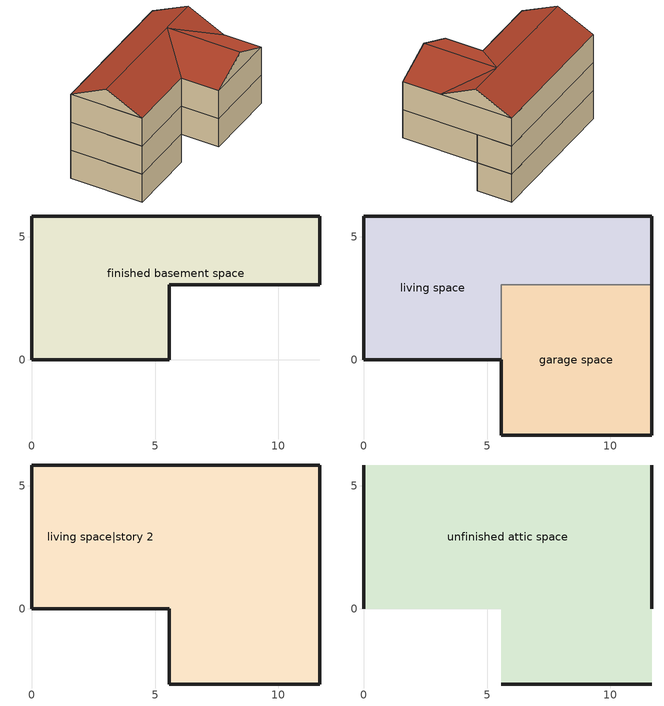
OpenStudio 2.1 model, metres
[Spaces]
finished basement space
 floor ground: 0,0 0,5.84 11.67,5.84 11.67,3.05 5.58,3.05 5.58,0 z-2.44
 wall ground: 0,5.84 0,0 5.58,0 5.58,3.05 11.67,3.05 11.67,5.84 0,5.84 z-2.44:0
garage space
 floor ground: 5.58,-3.05 5.58,3.05 11.67,3.05 11.67,-3.05 z0
 wall outside: 5.58,0 5.58,-3.05 11.67,-3.05 11.67,3.05 z0:2.44
 wall to living space: 11.67,3.05 5.58,3.05 5.58,0 z0:2.44
living space
 floor to finished basement space: 0,0 0,5.84 11.67,5.84 11.67,3.05 5.58,3.05 5.58,0 z0
 wall outside: 11.67,3.05 11.67,5.84 0,5.84 0,0 5.58,0 z0:2.44
living space|story 2
 floor to garage space: 11.67,3.05 11.67,-3.05 5.58,-3.05 5.58,0 5.58,3.05 z2.44
 floor to living space: 11.67,5.84 11.67,3.05 5.58,3.05 5.58,0 0,0 0,5.84 z2.44
 wall outside: 0,5.84 0,0 5.58,0 5.58,-3.05 11.67,-3.05 11.67,5.84 0,5.84 z2.44:4.88
unfinished attic space
 floor to living space|story 2: 11.67,5.84 11.67,0 0,0 0,5.84 z4.88; 5.58,-3.05 5.58,0 11.67,0 11.67,-3.05 z4.88
 wall outside: 0,2.92,6.34 0,5.84,4.88 0,0,4.88; 11.67,2.92,6.34 11.67,0,4.88 11.67,5.84,4.88; 5.58,-3.05,4.88 11.67,-3.05,4.88 8.62,-3.05,6.33
 roof outside: 11.67,2.92,6.34 0,2.92,6.34 0,0,4.88 11.67,0,4.88; 0,2.92,6.34 11.67,2.92,6.34 11.67,5.84,4.88 0,5.84,4.88; 5.58,0,4.88 5.58,-3.05,4.88 8.62,-3.05,6.33 8.62,2.9,6.33; 11.67,0,4.88 8.62,2.9,6.33 8.62,-3.05,6.33 11.67,-3.05,4.88
[Building]
Building: Standards Number of Stories=3; Standards Number of Above Ground Stories=2; Standards Building Type=singlefamilydetached; Standards Number of Living Units=1
[Site]
Denver Intl Ap_CO_USA: Latitude {deg}=39.83; Longitude {deg}=-104.65; Time Zone {hr}=-7; Elevation {m}=1650
[ClimateZones]
Climate Zone Institution Name 2=Building America; Climate Zone Document Year 2=0; Climate Zone Value 2=Cold
[SizingPeriod:DesignDay] Barometric Pressure {Pa}=83011; Sky Clearness=0; Rain Indicator=0; Snow Indicator=0; Day of Month=21; Daylight Saving Time Indicator=0; Humidity Indicating Type=Wetbulb; Dry-Bulb Temperature Range Modifier Type=DefaultMultipliers
Name | Maximum Dry-Bulb Temperature {C} | Daily Dry-Bulb Temperature Range {deltaC} | Humidity Indicating Conditions at Maximum Dry-Bulb | Wind Speed {m/s} | Wind Direction {deg} | Month | Day Type | Solar Model Indicator | ASHRAE Taub | ASHRAE Taud
Denver Intl Ap Ann Clg 1% Condns DB=>MWB | 33.2 | 15.2 | 15.6 | 4.2 | 80 | 7 | SummerDesignDay | ASHRAETau | 0.424 | 2.012
Denver Intl Ap Ann Clg 1% Condns WB=>MDB | 27 | 15.2 | 17.6 | 4.2 | 80 | 7 | SummerDesignDay | ASHRAETau | 0.424 | 2.012
Denver Intl Ap Ann Htg 99% Condns DB | -14 | 0 | -14 | 3.3 | 160 | 12 | WinterDesignDay | ASHRAEClearSky
[Site:WaterMainsTemperature]
Calculation Method=Correlation; Annual Average Outdoor Air Temperature {C}=10.8753; Maximum Difference In Monthly Average Outdoor Air Temperatures {deltaC}=23.1524
[Site:GroundTemperature:BuildingSurface]
6.71221, 4.9416, 4.79814, 5.63626, 9.00496, 12.3608, 15.2732, 17.1228, 17.2883, 15.7979, 12.9685, 9.71588
[Site:GroundTemperature:Deep]
10.8753, 10.8753, 10.8753, 10.8753, 10.8753, 10.8753, 10.8753, 10.8753, 10.8753, 10.8753, 10.8753, 10.8753
[ThermalZone] Use Ideal Air Loads=No
living zone; garage zone; unfinished attic zone; finished basement zone
[Sizing:Zone] Zone Cooling Design Supply Air Temperature Input Method=SupplyAirTemperature; Zone Cooling Design Supply Air Temperature {C}=14; Zone Cooling Design Supply Air Temperature Difference {deltaC}=11.11; Zone Heating Design Supply Air Temperature Input Method=SupplyAirTemperature; Zone Heating Design Supply Air Temperature {C}=40; Zone Heating Design Supply Air Temperature Difference {deltaC}=11.11; Zone Cooling Design Supply Air Humidity Ratio {kg-H2O/kg-air}=0.0085; Zone Heating Design Supply Air Humidity Ratio {kg-H2O/kg-air}=0.008; Cooling Design Air Flow Method=DesignDay; Heating Design Air Flow Method=DesignDay; Account for Dedicated Outdoor Air System=No; Dedicated Outdoor Air System Control Strategy=NeutralSupplyAir; Dedicated Outdoor Air Low Setpoint Temperature for Design {C}=autosize; Dedicated Outdoor Air High Setpoint Temperature for Design {C}=autosize
living zone; garage zone; unfinished attic zone; finished basement zone
[Space] Building Unit=unit 1
Name | Thermal Zone
garage space | garage zone
living space; living space|story 2 | living zone
unfinished attic space | unfinished attic zone
finished basement space | finished basement zone
[BuildingUnit]
unit 1: Building Unit Type=Residential; Building Unit Feature Name 1=NumberOfBedrooms; Building Unit Feature Data Type 1=Integer; Building Unit Feature Value 1=2; Building Unit Feature Name 2=NumberOfBathrooms; Building Unit Feature Data Type 2=Double; Building Unit Feature Value 2=2
